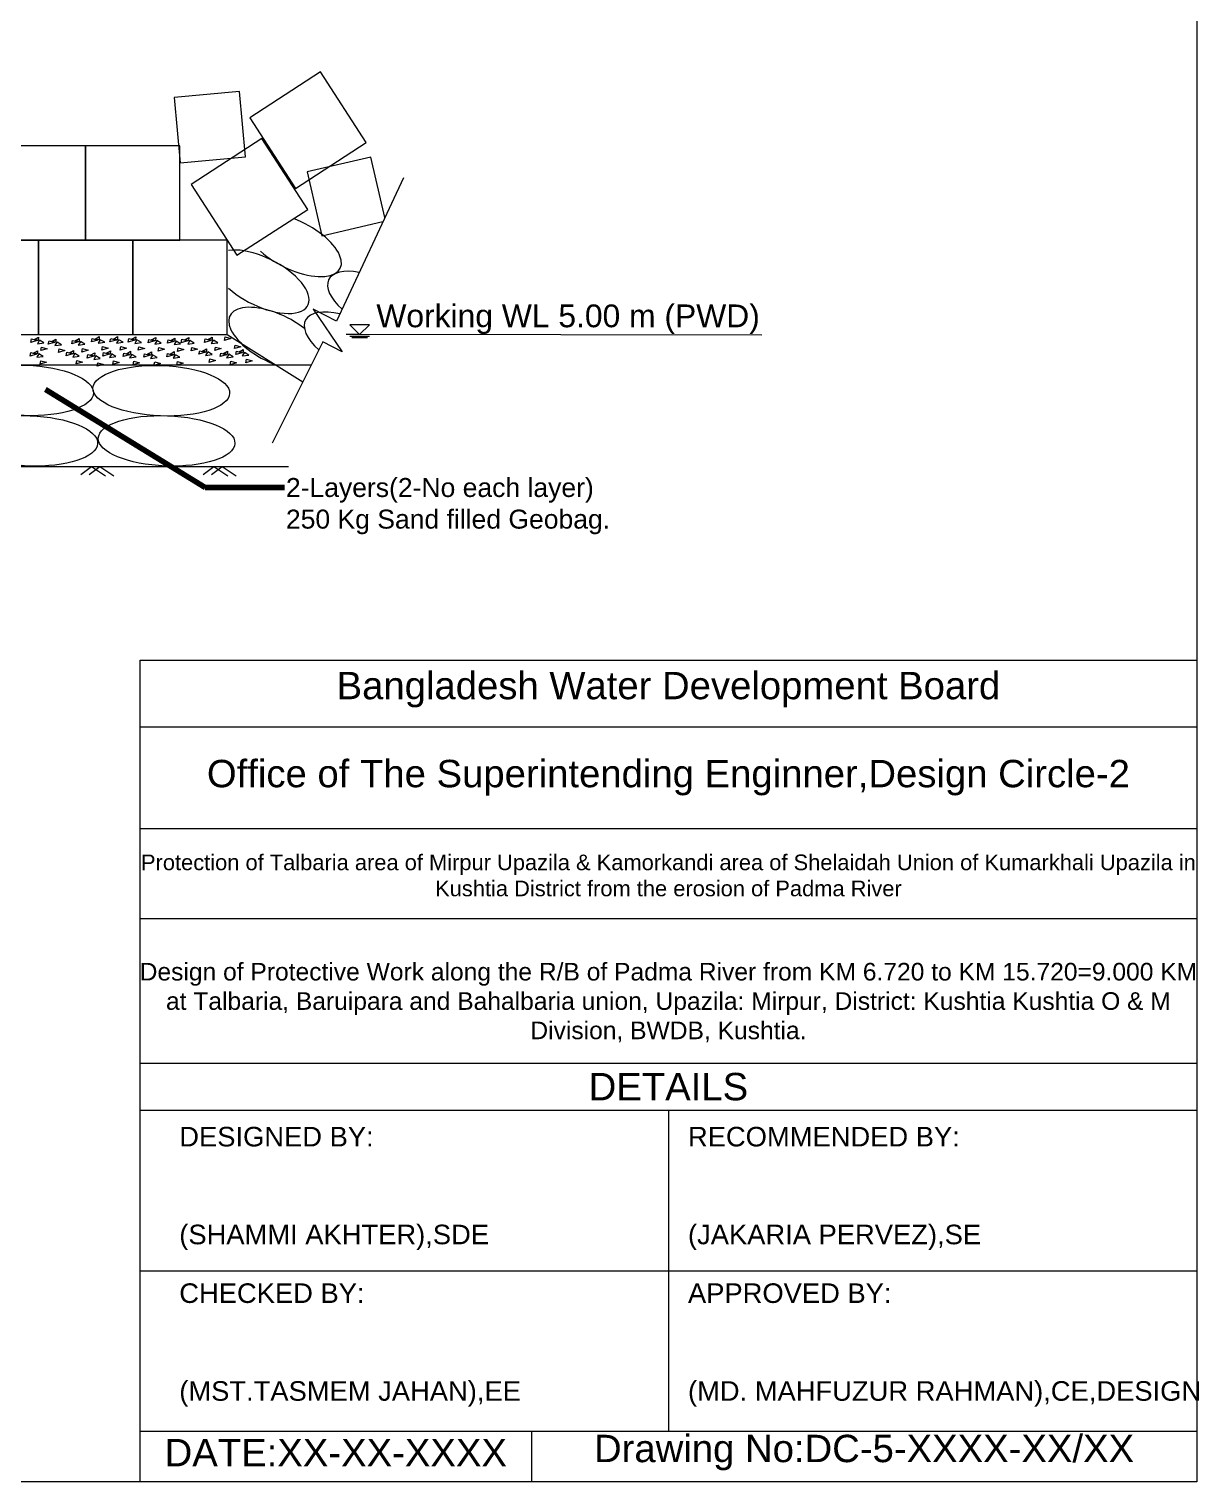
# Model space of a CAD drawing. Header units: inches. Extents: x -885 to 26362, y -28010 to 990.
# Drawn here: x 4462.6 to 4520.4, y -16695.9 to -16624.1 of the extents above; entities that cross this region are included whole.
import ezdxf

# ---------------------------------------------------------------- set-up
doc = ezdxf.new("R2010")
doc.units = ezdxf.units.IN
doc.header["$MEASUREMENT"] = 0
doc.layers.add('LINE', color=7, linetype='Continuous')
doc.layers.add('Long Section Labels', color=7, linetype='Continuous', lineweight=9)
doc.styles.get("Standard").update_dxf_attribs({"font": 'arial.ttf'})
doc.dimstyles.get("Standard").update_dxf_attribs({"dimtxt": 0.18, "dimasz": 0.18, "dimexe": 0.18, "dimexo": 0.0625, "dimgap": 0.09, "dimtad": 0, "dimtih": 1, "dimtoh": 1, "dimdec": 4, "dimzin": 0, "dimdsep": 46, "dimtxsty": 'Standard', "dimcen": 0.09, "dimadec": 0, "dimazin": 0, "dimtfac": 1, "dimtdec": 4, "dimtofl": 0, "dimtmove": 0, "dimatfit": 3, "dimfxl": 1, "dimtolj": 1, "dimtzin": 0, "dimarcsym": 0})

msp = doc.modelspace()

# ---------------------------------------------------------------- linework, layer by layer
at = {"color": 0, "linetype": 'Continuous', "lineweight": 20, "ltscale": 0.5}
for p, q in [((4458.357546, -16639.16732), (4472.355186, -16639.16732)), ((4458.357546, -16639.16732), (4472.355186, -16639.16732)), ((4472.355186, -16639.16732), (4476.101651, -16641.509135)), ((4498.810644, -16639.200086), (4478.921383, -16639.16732))]:
    msp.add_line(p, q, dxfattribs=at)
at = {"color": 0, "linetype": 'ByBlock', "lineweight": 20, "ltscale": 0.5}
for p, q in [((4458.74948, -16639.16732), (4472.355186, -16639.16732)), ((4478.910675, -16639.16732), (4478.24974, -16639.16732))]:
    msp.add_line(p, q, dxfattribs=at)
at = {"lineweight": 20}
msp.add_line((4458.74948, -16640.678975), (4476.515654, -16640.678975), dxfattribs=at)
at = {"linetype": 'ByBlock', "lineweight": 20, "ltscale": 0.5}
msp.add_line((4456.733251, -16645.700769), (4475.385539, -16645.700769), dxfattribs=at)
at = {"color": 0, "linetype": 'Continuous', "lineweight": 20, "ltscale": 0.5}
for points in [[(4460.690346, -16634.50172), (4465.355946, -16634.50172), (4465.355946, -16629.83612), (4460.690346, -16629.83612), (4460.690346, -16634.50172)], [(4465.357372, -16634.50172), (4470.022972, -16634.50172), (4470.022972, -16629.83612), (4465.357372, -16629.83612), (4465.357372, -16634.50172)], [(4458.357546, -16639.16732), (4463.023146, -16639.16732), (4463.023146, -16634.50172), (4458.357546, -16634.50172), (4458.357546, -16639.16732)], [(4463.023986, -16639.16732), (4467.689586, -16639.16732), (4467.689586, -16634.50172), (4463.023986, -16634.50172), (4463.023986, -16639.16732)], [(4467.689586, -16639.16732), (4472.355186, -16639.16732), (4472.355186, -16634.50172), (4467.689586, -16634.50172), (4467.689586, -16639.16732)]]:
    msp.add_lwpolyline(points, dxfattribs=at)
at = {"linetype": 'ByBlock', "lineweight": 20, "ltscale": 0.5}
for points in [[(4465.112736, -16646.091734), (4465.647637, -16645.700769), (4466.341036, -16646.17093)], [(4465.524494, -16646.091734), (4466.059395, -16645.700769), (4466.752794, -16646.17093)], [(4471.162782, -16646.091734), (4471.697683, -16645.700769), (4472.391082, -16646.17093)], [(4471.57454, -16646.091734), (4472.109441, -16645.700769), (4472.80284, -16646.17093)]]:
    msp.add_lwpolyline(points, dxfattribs=at)
at = {"layer": 'LINE', "color": 0, "linetype": 'ByBlock', "lineweight": 20, "ltscale": 0.5}
for p, q in [((4478.910675, -16639.16732), (4478.430675, -16638.68732)), ((4479.390675, -16638.68732), (4478.430675, -16638.68732)), ((4478.910675, -16639.16732), (4479.390675, -16638.68732)), ((4478.430675, -16639.24732), (4479.390675, -16639.24732)), ((4478.526675, -16639.32732), (4479.294675, -16639.32732))]:
    msp.add_line(p, q, dxfattribs=at)
at = {"layer": 'LINE', "color": 0, "lineweight": 20, "ltscale": 0.5}
for p, q in [((4462.64678, -16639.56154), (4462.681942, -16639.387503)), ((4462.962746, -16639.467953), (4462.64678, -16639.56154)), ((4462.681942, -16639.387503), (4462.962746, -16639.467953)), ((4462.819837, -16639.417306), (4463.019896, -16639.300081)), ((4463.015101, -16639.46174), (4462.819837, -16639.417306)), ((4463.074253, -16639.456285), (4462.972513, -16639.626565)), ((4463.019896, -16639.300081), (4463.015101, -16639.46174)), ((4463.296159, -16639.580148), (4463.078093, -16639.449857)), ((4463.511872, -16639.657103), (4463.547034, -16639.483065)), ((4463.547034, -16639.483065), (4463.827838, -16639.563515)), ((4463.684929, -16639.512869), (4463.884988, -16639.395644)), ((4463.880193, -16639.557302), (4463.684929, -16639.512869)), ((4463.939345, -16639.551848), (4463.837605, -16639.722128)), ((4463.884988, -16639.395644), (4463.880193, -16639.557302)), ((4464.161251, -16639.67571), (4463.943185, -16639.54542)), ((4464.67011, -16639.635138), (4464.705272, -16639.4611)), ((4464.986076, -16639.54155), (4464.67011, -16639.635138)), ((4464.705272, -16639.4611), (4464.986076, -16639.54155)), ((4464.843167, -16639.490904), (4465.043226, -16639.373679)), ((4465.038431, -16639.535338), (4464.843167, -16639.490904)), ((4465.097583, -16639.529883), (4464.995844, -16639.700163)), ((4465.043226, -16639.373679), (4465.038431, -16639.535338)), ((4465.319489, -16639.653746), (4465.101423, -16639.523455)), ((4465.652456, -16639.539897), (4465.687618, -16639.36586)), ((4465.968422, -16639.44631), (4465.652456, -16639.539897)), ((4465.687618, -16639.36586), (4465.968422, -16639.44631)), ((4465.825513, -16639.395664), (4466.025572, -16639.278438)), ((4466.020777, -16639.440097), (4465.825513, -16639.395664)), ((4466.079928, -16639.434642), (4465.978189, -16639.604923)), ((4466.025572, -16639.278438), (4466.020777, -16639.440097)), ((4466.301835, -16639.558505), (4466.083769, -16639.428215)), ((4466.561431, -16639.539897), (4466.596593, -16639.36586)), ((4466.877397, -16639.44631), (4466.561431, -16639.539897)), ((4466.596593, -16639.36586), (4466.877397, -16639.44631)), ((4466.734488, -16639.395664), (4466.934547, -16639.278438)), ((4466.929752, -16639.440097), (4466.734488, -16639.395664)), ((4466.988904, -16639.434642), (4466.887165, -16639.604923)), ((4466.934547, -16639.278438), (4466.929752, -16639.440097)), ((4467.21081, -16639.558505), (4466.992744, -16639.428215)), ((4467.463106, -16639.547211), (4467.498268, -16639.373174)), ((4467.779072, -16639.453624), (4467.463106, -16639.547211)), ((4467.498268, -16639.373174), (4467.779072, -16639.453624)), ((4467.636163, -16639.402978), (4467.836222, -16639.285752)), ((4467.831427, -16639.447411), (4467.636163, -16639.402978)), ((4467.890579, -16639.441956), (4467.788839, -16639.612237)), ((4467.836222, -16639.285752), (4467.831427, -16639.447411)), ((4468.112485, -16639.565819), (4467.894419, -16639.435529)), ((4468.449873, -16639.585054), (4468.485035, -16639.411016)), ((4468.765839, -16639.491466), (4468.449873, -16639.585054)), ((4468.485035, -16639.411016), (4468.765839, -16639.491466)), ((4468.62293, -16639.44082), (4468.822989, -16639.323595)), ((4468.818194, -16639.485253), (4468.62293, -16639.44082)), ((4468.877346, -16639.479798), (4468.775607, -16639.650079)), ((4468.822989, -16639.323595), (4468.818194, -16639.485253)), ((4469.099252, -16639.603661), (4468.881186, -16639.473371)), ((4469.40286, -16639.607041), (4469.438023, -16639.433003)), ((4469.718826, -16639.513453), (4469.40286, -16639.607041)), ((4469.438023, -16639.433003), (4469.718826, -16639.513453)), ((4469.575918, -16639.462807), (4469.775976, -16639.345582)), ((4469.771181, -16639.50724), (4469.575918, -16639.462807)), ((4469.830333, -16639.501786), (4469.728594, -16639.672066)), ((4469.775976, -16639.345582), (4469.771181, -16639.50724)), ((4470.052239, -16639.625648), (4469.834174, -16639.495358)), ((4470.083911, -16639.581731), (4470.119073, -16639.407693)), ((4470.399877, -16639.488143), (4470.083911, -16639.581731)), ((4470.119073, -16639.407693), (4470.399877, -16639.488143)), ((4470.256968, -16639.437497), (4470.457027, -16639.320272)), ((4470.452232, -16639.481931), (4470.256968, -16639.437497)), ((4470.511384, -16639.476476), (4470.409644, -16639.646756)), ((4470.457027, -16639.320272), (4470.452232, -16639.481931)), ((4470.73329, -16639.600338), (4470.515224, -16639.470048)), ((4471.242149, -16639.559766), (4471.277311, -16639.385729)), ((4471.558115, -16639.466179), (4471.242149, -16639.559766)), ((4471.277311, -16639.385729), (4471.558115, -16639.466179)), ((4471.415206, -16639.415532), (4471.615265, -16639.298307)), ((4471.61047, -16639.459966), (4471.415206, -16639.415532)), ((4471.669622, -16639.454511), (4471.567882, -16639.624791)), ((4471.615265, -16639.298307), (4471.61047, -16639.459966)), ((4471.891528, -16639.578374), (4471.673462, -16639.448083)), ((4472.224494, -16639.464525), (4472.259657, -16639.290488)), ((4472.540461, -16639.370938), (4472.224494, -16639.464525)), ((4472.259657, -16639.290488), (4472.540461, -16639.370938)), ((4462.61012, -16640.235495), (4462.645283, -16640.061457)), ((4462.926087, -16640.141907), (4462.61012, -16640.235495)), ((4462.645283, -16640.061457), (4462.926087, -16640.141907)), ((4462.783178, -16640.091261), (4462.983237, -16639.974036)), ((4462.978442, -16640.135694), (4462.783178, -16640.091261)), ((4463.037593, -16640.13024), (4462.935854, -16640.30052)), ((4462.935854, -16640.30052), (4463.2595, -16640.254102)), ((4462.972513, -16639.626565), (4463.296159, -16639.580148)), ((4462.983237, -16639.974036), (4462.978442, -16640.135694)), ((4463.2595, -16640.254102), (4463.041434, -16640.123812)), ((4463.145102, -16639.966745), (4463.180265, -16639.792708)), ((4463.461068, -16639.873158), (4463.145102, -16639.966745)), ((4463.180265, -16639.792708), (4463.461068, -16639.873158)), ((4463.827838, -16639.563515), (4463.511872, -16639.657103)), ((4463.837605, -16639.722128), (4464.161251, -16639.67571)), ((4464.010194, -16640.062308), (4464.045357, -16639.88827)), ((4464.32616, -16639.96872), (4464.010194, -16640.062308)), ((4464.045357, -16639.88827), (4464.32616, -16639.96872)), ((4464.39154, -16640.221166), (4464.426703, -16640.047128)), ((4464.707507, -16640.127579), (4464.39154, -16640.221166)), ((4464.426703, -16640.047128), (4464.707507, -16640.127579)), ((4464.564598, -16640.076932), (4464.764657, -16639.959707)), ((4464.759862, -16640.121366), (4464.564598, -16640.076932)), ((4464.819013, -16640.115911), (4464.717274, -16640.286191)), ((4464.717274, -16640.286191), (4465.04092, -16640.239774)), ((4464.764657, -16639.959707), (4464.759862, -16640.121366)), ((4465.04092, -16640.239774), (4464.822854, -16640.109483)), ((4464.995844, -16639.700163), (4465.319489, -16639.653746)), ((4465.168432, -16640.040343), (4465.203595, -16639.866306)), ((4465.484399, -16639.946756), (4465.168432, -16640.040343)), ((4465.203595, -16639.866306), (4465.484399, -16639.946756)), ((4465.4325, -16640.338372), (4465.467662, -16640.164334)), ((4465.748466, -16640.244784), (4465.4325, -16640.338372)), ((4465.467662, -16640.164334), (4465.748466, -16640.244784)), ((4465.605557, -16640.194138), (4465.805616, -16640.076913)), ((4465.800821, -16640.238571), (4465.605557, -16640.194138)), ((4465.859973, -16640.233117), (4465.758233, -16640.403397)), ((4465.805616, -16640.076913), (4465.800821, -16640.238571)), ((4466.081879, -16640.356979), (4465.863813, -16640.226689)), ((4465.978189, -16639.604923), (4466.301835, -16639.558505)), ((4466.150778, -16639.945102), (4466.18594, -16639.771065)), ((4466.466744, -16639.851515), (4466.150778, -16639.945102)), ((4466.18594, -16639.771065), (4466.466744, -16639.851515)), ((4466.209543, -16640.243153), (4466.244705, -16640.069116)), ((4466.525509, -16640.149566), (4466.209543, -16640.243153)), ((4466.244705, -16640.069116), (4466.525509, -16640.149566)), ((4466.3826, -16640.098919), (4466.582659, -16639.981694)), ((4466.577864, -16640.143353), (4466.3826, -16640.098919)), ((4466.637016, -16640.137898), (4466.535277, -16640.308178)), ((4466.535277, -16640.308178), (4466.858922, -16640.261761)), ((4466.582659, -16639.981694), (4466.577864, -16640.143353)), ((4466.858922, -16640.261761), (4466.640856, -16640.13147)), ((4466.887165, -16639.604923), (4467.21081, -16639.558505)), ((4467.059754, -16639.945102), (4467.094916, -16639.771065)), ((4467.37572, -16639.851515), (4467.059754, -16639.945102)), ((4467.094916, -16639.771065), (4467.37572, -16639.851515)), ((4467.206542, -16640.265118), (4467.241704, -16640.091081)), ((4467.522508, -16640.171531), (4467.206542, -16640.265118)), ((4467.241704, -16640.091081), (4467.522508, -16640.171531)), ((4467.379599, -16640.120884), (4467.579658, -16640.003659)), ((4467.574863, -16640.165318), (4467.379599, -16640.120884)), ((4467.634015, -16640.159863), (4467.532276, -16640.330143)), ((4467.579658, -16640.003659), (4467.574863, -16640.165318)), ((4467.855921, -16640.283726), (4467.637855, -16640.153435)), ((4467.788839, -16639.612237), (4468.112485, -16639.565819)), ((4467.961428, -16639.952417), (4467.99659, -16639.778379)), ((4468.277394, -16639.858829), (4467.961428, -16639.952417)), ((4467.99659, -16639.778379), (4468.277394, -16639.858829)), ((4468.240149, -16640.29442), (4468.275311, -16640.120382)), ((4468.556115, -16640.200832), (4468.240149, -16640.29442)), ((4468.275311, -16640.120382), (4468.556115, -16640.200832)), ((4468.413206, -16640.150186), (4468.613265, -16640.03296)), ((4468.60847, -16640.194619), (4468.413206, -16640.150186)), ((4468.667622, -16640.189164), (4468.565883, -16640.359445)), ((4468.613265, -16640.03296), (4468.60847, -16640.194619)), ((4468.889528, -16640.313027), (4468.671462, -16640.182737)), ((4468.775607, -16639.650079), (4469.099252, -16639.603661)), ((4468.948195, -16639.990259), (4468.983358, -16639.816221)), ((4469.264162, -16639.896671), (4468.948195, -16639.990259)), ((4468.983358, -16639.816221), (4469.264162, -16639.896671)), ((4469.366201, -16640.280995), (4469.401363, -16640.106958)), ((4469.682167, -16640.187408), (4469.366201, -16640.280995)), ((4469.401363, -16640.106958), (4469.682167, -16640.187408)), ((4469.539258, -16640.136762), (4469.739317, -16640.019536)), ((4469.734522, -16640.181195), (4469.539258, -16640.136762)), ((4469.793674, -16640.17574), (4469.691935, -16640.346021)), ((4469.728594, -16639.672066), (4470.052239, -16639.625648)), ((4469.739317, -16640.019536), (4469.734522, -16640.181195)), ((4470.01558, -16640.299603), (4469.797514, -16640.169313)), ((4469.901183, -16640.012246), (4469.936345, -16639.838208)), ((4470.217149, -16639.918658), (4469.901183, -16640.012246)), ((4469.936345, -16639.838208), (4470.217149, -16639.918658)), ((4470.409644, -16639.646756), (4470.73329, -16639.600338)), ((4470.582233, -16639.986936), (4470.617395, -16639.812899)), ((4470.898199, -16639.893349), (4470.582233, -16639.986936)), ((4470.617395, -16639.812899), (4470.898199, -16639.893349)), ((4470.963579, -16640.145794), (4470.998742, -16639.971757)), ((4471.279546, -16640.052207), (4470.963579, -16640.145794)), ((4470.998742, -16639.971757), (4471.279546, -16640.052207)), ((4471.136637, -16640.00156), (4471.336695, -16639.884335)), ((4471.331901, -16640.045994), (4471.136637, -16640.00156)), ((4471.391052, -16640.040539), (4471.289313, -16640.210819)), ((4471.289313, -16640.210819), (4471.612958, -16640.164402)), ((4471.336695, -16639.884335), (4471.331901, -16640.045994)), ((4471.612958, -16640.164402), (4471.394893, -16640.034111)), ((4471.567882, -16639.624791), (4471.891528, -16639.578374)), ((4471.740471, -16639.964971), (4471.775634, -16639.790934)), ((4472.056438, -16639.871384), (4471.740471, -16639.964971)), ((4471.775634, -16639.790934), (4472.056438, -16639.871384)), ((4472.004539, -16640.263), (4472.039701, -16640.088962)), ((4472.320505, -16640.169412), (4472.004539, -16640.263)), ((4472.039701, -16640.088962), (4472.320505, -16640.169412)), ((4472.177596, -16640.118766), (4472.377655, -16640.001541)), ((4472.37286, -16640.163199), (4472.177596, -16640.118766)), ((4472.432012, -16640.157745), (4472.330272, -16640.328025)), ((4472.377655, -16640.001541), (4472.37286, -16640.163199)), ((4472.653918, -16640.281607), (4472.435852, -16640.151317)), ((4472.722817, -16639.86973), (4472.757979, -16639.695693)), ((4473.038783, -16639.776143), (4472.722817, -16639.86973)), ((4472.757979, -16639.695693), (4473.038783, -16639.776143)), ((4472.781582, -16640.167781), (4472.816744, -16639.993744)), ((4473.097548, -16640.074194), (4472.781582, -16640.167781)), ((4472.816744, -16639.993744), (4473.097548, -16640.074194)), ((4472.954639, -16640.023548), (4473.154698, -16639.906322)), ((4473.149903, -16640.067981), (4472.954639, -16640.023548)), ((4473.209055, -16640.062526), (4473.107316, -16640.232807)), ((4473.107316, -16640.232807), (4473.430961, -16640.186389)), ((4473.154698, -16639.906322), (4473.149903, -16640.067981)), ((4473.430961, -16640.186389), (4473.212895, -16640.056099)), ((4463.108443, -16640.6407), (4463.143605, -16640.466662)), ((4463.424409, -16640.547112), (4463.108443, -16640.6407)), ((4463.143605, -16640.466662), (4463.424409, -16640.547112)), ((4464.889863, -16640.626371), (4464.925025, -16640.452334)), ((4465.205829, -16640.532784), (4464.889863, -16640.626371)), ((4464.925025, -16640.452334), (4465.205829, -16640.532784)), ((4465.758233, -16640.403397), (4466.081879, -16640.356979)), ((4465.930822, -16640.743577), (4465.965985, -16640.569539)), ((4466.246788, -16640.649989), (4465.930822, -16640.743577)), ((4465.965985, -16640.569539), (4466.246788, -16640.649989)), ((4466.707866, -16640.648358), (4466.743028, -16640.474321)), ((4467.023832, -16640.554771), (4466.707866, -16640.648358)), ((4466.743028, -16640.474321), (4467.023832, -16640.554771)), ((4467.532276, -16640.330143), (4467.855921, -16640.283726)), ((4467.704865, -16640.670323), (4467.740027, -16640.496286)), ((4468.020831, -16640.576736), (4467.704865, -16640.670323)), ((4467.740027, -16640.496286), (4468.020831, -16640.576736)), ((4468.565883, -16640.359445), (4468.889528, -16640.313027)), ((4468.738471, -16640.699625), (4468.773634, -16640.525587)), ((4469.054438, -16640.606037), (4468.738471, -16640.699625)), ((4468.773634, -16640.525587), (4469.054438, -16640.606037)), ((4469.691935, -16640.346021), (4470.01558, -16640.299603)), ((4469.864523, -16640.6862), (4469.899686, -16640.512163)), ((4470.18049, -16640.592613), (4469.864523, -16640.6862)), ((4469.899686, -16640.512163), (4470.18049, -16640.592613)), ((4471.461902, -16640.550999), (4471.497064, -16640.376962)), ((4471.777868, -16640.457412), (4471.461902, -16640.550999)), ((4471.497064, -16640.376962), (4471.777868, -16640.457412)), ((4472.330272, -16640.328025), (4472.653918, -16640.281607)), ((4472.502861, -16640.668205), (4472.538023, -16640.494167)), ((4472.818827, -16640.574617), (4472.502861, -16640.668205)), ((4472.538023, -16640.494167), (4472.818827, -16640.574617)), ((4473.279904, -16640.572986), (4473.315067, -16640.398949)), ((4473.595871, -16640.479399), (4473.279904, -16640.572986)), ((4473.315067, -16640.398949), (4473.595871, -16640.479399))]:
    msp.add_line(p, q, dxfattribs=at)
at = {"layer": 'LINE', "color": 0, "linetype": 'ByBlock', "lineweight": 20, "ltscale": 0.5}
for points in [[(4475.739013, -16631.944947), (4479.238221, -16629.677032), (4476.970306, -16626.177823), (4473.471098, -16628.445739), (4475.739013, -16631.944947)], [(4470.028189, -16630.676965), (4473.258588, -16630.388644), (4472.970266, -16627.158245), (4469.739867, -16627.446566), (4470.028189, -16630.676965)], [(4472.840515, -16635.250543), (4476.339723, -16632.982628), (4474.071808, -16629.483419), (4470.5726, -16631.751335), (4472.840515, -16635.250543)], [(4480.160578, -16633.379272), (4479.468607, -16630.394105), (4476.30914, -16631.12648), (4477.041515, -16634.285947)], [(4477.041515, -16634.285947), (4480.064617, -16633.585182)]]:
    msp.add_lwpolyline(points, dxfattribs=at)
at = {"layer": 'LINE', "color": 7, "lineweight": 20, "ltscale": 0.5}
msp.add_lwpolyline([(4481.074772, -16631.417634), (4477.765338, -16638.518879), (4476.609073, -16637.911909), (4478.046995, -16640.028936), (4477.083472, -16639.540383), (4474.585893, -16644.54854)], dxfattribs=at)
for centre, start_param, end_param in [((4475.646361, -16634.73835), 1.034826436, 4.945971258), ((4474.051673, -16636.561724), 1.034826436, 5.703832195), ((4479.684616, -16637.616233), 5.282083369, 7.312019026), ((4474.793562, -16639.39543), 4.312576897, 8.075086467), ((4478.529866, -16639.628143), 5.194424597, 7.312019026)]:
    msp.add_ellipse(centre, major_axis=(-2.300798, 1.160019), ratio=0.459670532, start_param=start_param, end_param=end_param, dxfattribs=at)
for centre in [(4462.367179, -16641.93731), (4469.099942, -16641.953277), (4462.56933, -16644.432254), (4469.36003, -16644.432879)]:
    msp.add_ellipse(centre, major_axis=(-3.380281, 0.128623), ratio=0.368253672, dxfattribs=at)
at = {"layer": 'Long Section Labels'}
msp.add_lwpolyline([(4326.762447, -16559.077266), (4520.310834, -16559.077266), (4520.310834, -16695.93533), (4326.762447, -16695.93533)], close=True, dxfattribs=at)
for points in [[(4468.052769, -16695.93533), (4468.052769, -16655.290169), (4520.310834, -16655.290169)], [(4468.052769, -16658.580491), (4520.310834, -16658.580491)], [(4468.052769, -16663.612749), (4520.310834, -16663.612749)], [(4468.052769, -16668.064362), (4520.310834, -16668.064362)], [(4468.052769, -16675.225653), (4520.310834, -16675.225653)], [(4468.052769, -16677.548233), (4520.310834, -16677.548233)], [(4494.181801, -16677.548233), (4494.181801, -16693.419201)], [(4468.052769, -16685.483717), (4520.310834, -16685.483717)], [(4468.052769, -16693.419201), (4520.310834, -16693.419201)], [(4487.407608, -16693.419201), (4487.407608, -16695.93533)]]:
    msp.add_lwpolyline(points, dxfattribs=at)

# ---------------------------------------------------------------- texts
at = {"color": 0, "linetype": 'Continuous', "lineweight": 20, "ltscale": 0.5, "insert": (4479.737106, -16637.686739), "char_height": 1.12608, "attachment_point": 1}
msp.add_mtext('Working WL 5.00 m (PWD)', dxfattribs=at)
at = {"layer": 'LINE', "color": 0, "linetype": 'ByBlock', "lineweight": 20, "ltscale": 0.5, "insert": (4475.264332, -16646.271576), "char_height": 0.9384, "attachment_point": 1}
msp.add_mtext('2-Layers(2-No each layer) \\P250 Kg Sand filled Geobag.', dxfattribs=at)
at = {"layer": 'Long Section Labels', "char_height": 1.35483871, "attachment_point": 5}
for s, insert in [('Bangladesh Water Development Board', (4494.181801, -16656.741782)), ('Office of The Superintending Enginner,Design Circle-2', (4494.181801, -16661.09662))]:
    msp.add_mtext(s, dxfattribs=dict(at, insert=insert))
at = {"layer": 'Long Section Labels'}
for s, insert, char_height, width, attachment_point in [('Protection of Talbaria area of Mirpur Upazila & Kamorkandi area of Shelaidah Union of Kumarkhali Upazila in Kushtia District from the erosion of Padma River', (4494.181801, -16665.93533), 0.774193548, 54.19354839, 5), ('Design of Protective Work along the R/B of Padma River from KM 6.720 to KM 15.720=9.000 KM at Talbaria, Baruipara and Bahalbaria union, Upazila: Mirpur, District: Kushtia Kushtia O & M Division, BWDB, Kushtia.', (4494.181801, -16672.225653), 0.870967742, 52.25806452, 5), ('DETAILS', (4494.181801, -16676.386943), 1.3548387, 54.19354839, 5), ('DESIGNED BY:^J^J^J(SHAMMI AKHTER),SDE', (4469.988253, -16681.419201), 0.96774194, 27.09677419, 4), ('RECOMMENDED BY:^J^J^J(JAKARIA PERVEZ),SE', (4495.149543, -16681.419201), 0.96774194, 27.09677419, 4), ('CHECKED BY:^J^J^J(MST.TASMEM JAHAN),EE', (4469.988253, -16689.161137), 0.96774194, 27.09677419, 4), ('APPROVED BY:^J^J^J(MD. MAHFUZUR RAHMAN),CE,DESIGN', (4495.149543, -16689.161137), 0.96774194, 27.09677419, 4), ('DATE:XX-XX-XXXX', (4477.730189, -16694.483717), 1.35483871, 27.09677419, 5), ('Drawing No:DC-5-XXXX-XX/XX', (4503.859221, -16694.483717), 1.35483871, 42.58064516, 5)]:
    msp.add_mtext(s, dxfattribs=dict(at, insert=insert, char_height=char_height, width=width, attachment_point=attachment_point))

# ---------------------------------------------------------------- leaders
at = {"layer": 'LINE', "color": 7, "lineweight": 20, "ltscale": 0.5}
msp.add_leader([(4463.365238, -16641.896873), (4471.269946, -16646.737358), (4475.187114, -16646.737358)], dimstyle='Standard', override={"dimtxt": 0.9, "dimasz": 0.7, "dimclrd": 7, "dimclre": 7, "dimclrt": 7, "dimlwd": 65535, "dimlwe": 65535}, dxfattribs=at)

doc.saveas('drawing.dxf')
